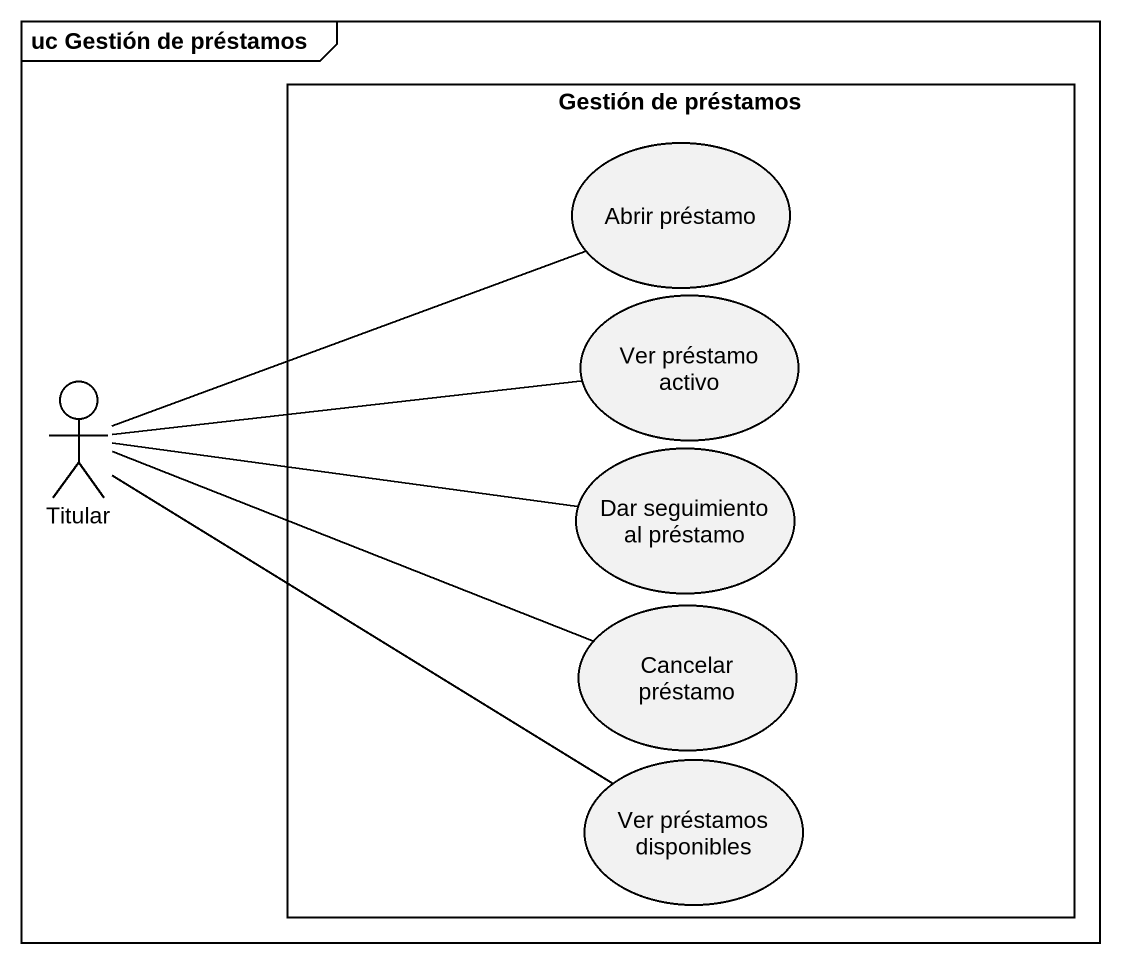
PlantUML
@startuml
mainframe uc Gestión de préstamos
rectangle "Gestión de préstamos" as Gestión_de_préstamos {
  usecase "Abrir préstamo" as Abrir_préstamo
  usecase "Ver préstamo activo" as Ver_préstamo_activo
  usecase "Dar seguimiento al préstamo" as Dar_seguimiento_al_préstamo
  usecase "Cancelar préstamo" as Cancelar_préstamo
  usecase "Ver préstamos disponibles" as Ver_préstamos_disponibles
}
actor Titular
Titular -right- Abrir_préstamo
Titular -right- Ver_préstamo_activo
Titular -right- Dar_seguimiento_al_préstamo
Titular -right- Cancelar_préstamo
Titular -right- Ver_préstamos_disponibles
@enduml
